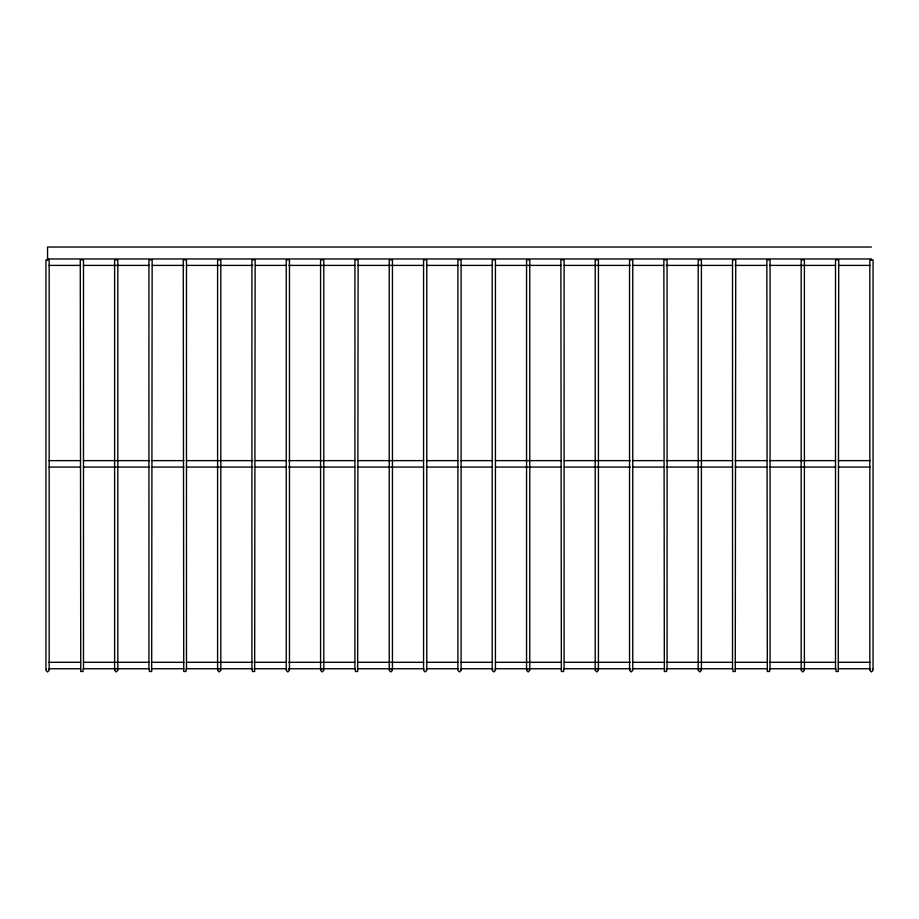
<?xml version="1.0" encoding="UTF-8"?>
<svg xmlns="http://www.w3.org/2000/svg" width="919" height="919" viewBox="0 0 919 919"><rect width="100%" height="100%" fill="white"/><g stroke="black" fill="none" stroke-linecap="round" stroke-linejoin="round"><path stroke-width="1.38" d="M46.421 669.227L45.95 670.365L47.558 671.973L49.166 670.365L48.696 669.227M115.082 669.227L114.611 670.365L116.219 671.973L117.827 670.365L117.356 669.227M149.406 669.227L149.406 671.502L151.681 671.502L152.152 259.905L148.935 259.905L148.935 669.043M218.067 669.227L217.596 670.365L219.204 671.973L220.813 670.365L220.342 669.227M252.392 669.227L252.392 671.502L254.666 671.502L255.137 259.905L251.921 259.905L251.921 669.043M286.717 669.227L286.246 670.365L287.854 671.973L289.462 670.365L288.991 669.227M321.053 669.227L320.582 670.365L322.19 671.973L323.798 670.365L323.327 669.227M355.377 669.227L355.377 671.502L357.652 671.502L358.123 259.905L354.906 259.905L354.906 669.043M389.702 669.227L389.231 670.365L390.839 671.973L392.447 670.365L391.976 669.227M424.038 669.227L423.567 670.365L425.175 671.973L426.784 670.365L426.313 669.227M492.687 669.227L492.216 670.365L493.825 671.973L495.433 670.365L494.962 669.227M527.024 669.227L526.553 670.365L528.161 671.973L529.769 670.365L529.298 669.227M595.673 669.227L595.202 670.365L596.81 671.973L598.418 670.365L597.947 669.227M630.009 669.227L629.538 670.365L631.146 671.973L632.754 670.365L632.283 669.227M698.658 669.227L698.187 670.365L699.796 671.973L701.404 670.365L700.933 669.227M732.994 669.227L732.994 671.502L735.269 671.502L735.74 259.905L732.523 259.905L732.523 669.043M801.644 669.227L801.173 670.365L802.781 671.973L804.389 670.365L803.918 669.227M835.98 669.227L835.98 671.502L838.254 671.502L838.725 259.905L835.509 259.905L835.509 669.043M870.304 669.227L869.833 670.365L871.442 671.973L873.05 670.365L872.579 669.227M871.442 247.027L47.558 247.027L47.558 259.905M47.558 258.963L871.442 258.963L871.442 259.905M48.994 265.396L80.573 265.396M83.445 265.396L149.464 265.396M152.336 265.396L183.915 265.396M186.787 265.396L252.817 265.396M255.677 265.396L285.82 265.396M288.692 265.396L354.723 265.396M357.594 265.396L423.613 265.396M426.485 265.396L458.064 265.396M460.936 265.396L492.515 265.396M495.387 265.396L561.406 265.396M564.277 265.396L630.308 265.396M633.18 265.396L663.323 265.396M666.183 265.396L732.213 265.396M735.085 265.396L766.664 265.396M769.536 265.396L835.555 265.396M838.427 265.396L870.006 265.396M48.994 460.637L80.573 460.637M83.445 460.637L149.464 460.637M152.336 460.637L183.915 460.637M186.787 460.637L252.817 460.637M255.677 460.637L285.82 460.637M288.692 460.637L354.723 460.637M357.594 460.637L423.613 460.637M426.485 460.637L458.064 460.637M460.936 460.637L492.515 460.637M495.387 460.637L561.406 460.637M564.277 460.637L630.308 460.637M633.18 460.637L663.323 460.637M666.183 460.637L732.213 460.637M735.085 460.637L766.664 460.637M769.536 460.637L835.555 460.637M838.427 460.637L870.006 460.637M48.994 467.07L80.573 467.07M83.445 467.07L149.464 467.07M152.336 467.07L183.915 467.07M186.787 467.07L252.817 467.07M255.677 467.07L285.82 467.07M288.692 467.07L354.723 467.07M357.594 467.07L423.613 467.07M426.485 467.07L458.064 467.07M460.936 467.07L492.515 467.07M495.387 467.07L561.406 467.07M564.277 467.07L630.308 467.07M633.18 467.07L663.323 467.07M666.183 467.07L732.213 467.07M735.085 467.07L766.664 467.07M769.536 467.07L835.555 467.07M838.427 467.07L870.006 467.07M48.994 662.312L80.573 662.312M83.445 662.312L149.464 662.312M152.336 662.312L183.915 662.312M186.787 662.312L252.817 662.312M255.677 662.312L285.82 662.312M288.692 662.312L354.723 662.312M357.594 662.312L423.613 662.312M426.485 662.312L458.064 662.312M460.936 662.312L492.515 662.312M495.387 662.312L561.406 662.312M564.277 662.312L630.308 662.312M633.18 662.312L663.323 662.312M666.183 662.312L732.213 662.312M735.085 662.312L766.664 662.312M769.536 662.312L835.555 662.312M838.427 662.312L870.006 662.312M48.994 668.756L80.573 668.756M83.445 668.756L149.464 668.756M152.336 668.756L183.915 668.756M186.787 668.756L252.817 668.756M255.677 668.756L285.82 668.756M288.692 668.756L354.723 668.756M357.594 668.756L423.613 668.756M426.485 668.756L458.064 668.756M460.936 668.756L492.515 668.756M495.387 668.756L561.406 668.756M564.277 668.756L630.308 668.756M633.18 668.756L663.323 668.756M666.183 668.756L732.213 668.756M735.085 668.756L766.664 668.756M769.536 668.756L835.555 668.756M838.427 668.756L870.006 668.756M769.594 669.227L769.594 671.502L767.319 671.502L766.848 259.905L770.065 259.905L770.065 669.043M666.608 669.227L666.608 671.502L664.334 671.502L663.863 259.905L667.079 259.905L667.079 669.043M563.623 669.227L563.623 671.502L561.348 671.502L560.877 259.905L564.094 259.905L564.094 669.043M186.006 669.227L186.006 671.502L183.731 671.502L183.26 259.905L186.477 259.905L186.477 669.043M83.02 669.227L83.02 671.502L80.746 671.502L80.275 259.905L83.491 259.905L83.491 669.043M873.05 669.043L873.05 259.905L869.833 259.905L869.833 669.043M804.389 669.043L804.389 259.905L801.173 259.905L801.173 669.043M701.404 669.043L701.404 259.905L698.187 259.905L698.187 669.043M632.754 669.043L632.754 259.905L629.538 259.905L629.538 669.043M598.418 669.043L598.418 259.905L595.202 259.905L595.202 669.043M529.769 669.043L529.769 259.905L526.553 259.905L526.553 669.043M495.433 669.043L495.433 259.905L492.216 259.905L492.216 669.043M426.784 669.043L426.784 259.905L423.567 259.905L423.567 669.043M392.447 669.043L392.447 259.905L389.231 259.905L389.231 669.043M323.798 669.043L323.798 259.905L320.582 259.905L320.582 669.043M289.462 669.043L289.462 259.905L286.246 259.905L286.246 669.043M220.813 669.043L220.813 259.905L217.596 259.905L217.596 669.043M117.827 669.043L117.827 259.905L114.611 259.905L114.611 669.043M49.166 669.043L49.166 259.905L45.95 259.905L45.95 669.043M461.108 670.365L459.5 671.973L457.892 670.365L457.892 259.905L461.108 259.905L461.108 670.365"/></g></svg>
